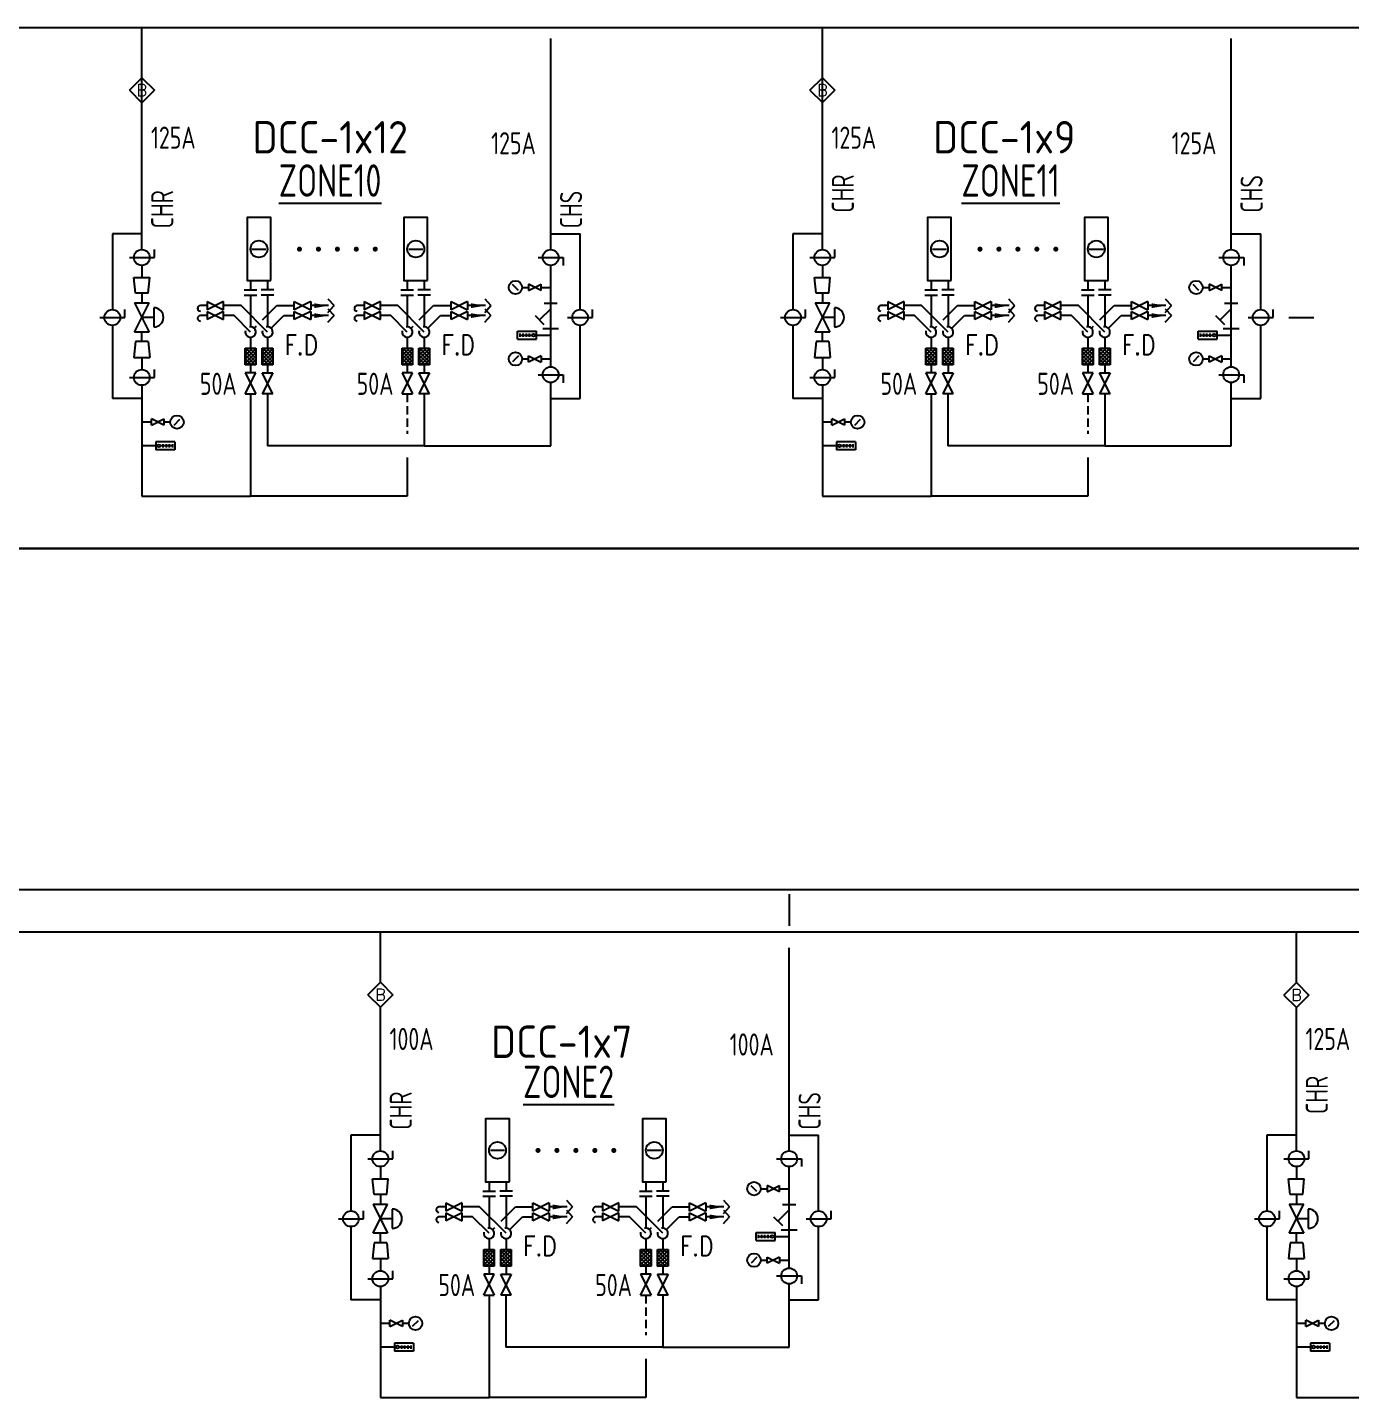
# Model space of a CAD drawing. Header units: millimetres. Extents: x 4929 to 7191, y -208 to 1486.
# Drawn here: x 5382.2 to 5586.5, y 269.4 to 481.1 of the extents above; entities that cross this region are included whole.
import ezdxf
from ezdxf.enums import TextEntityAlignment as Align

# ---------------------------------------------------------------- set-up
doc = ezdxf.new("R2010")
doc.units = ezdxf.units.MM
doc.linetypes.add('HIDDEN', pattern=[9.525, 6.35, -3.175])
doc.linetypes.add('HIDDEN2', pattern=[0.1875, 0.125, -0.0625])
for name, color, linetype in [('0-CHR-中溫', 30, 'Continuous'), ('0-CHS-中溫', 3, 'Continuous'), ('A-DETL-01', 1, 'Continuous'), ('M-CEQPM-TEXT', 3, 'Continuous'), ('M-CPIPE-TEXT', 3, 'Continuous'), ('M-CPIPE-VAVE', 2, 'Continuous'), ('M-CWTR-PIPE', 130, 'Continuous'), ('M-HVAC-CMAH', 3, 'Continuous'), ('M-PIPE-CHWR20', 110, 'Continuous'), ('U-PCW-VALVE', 2, 'Continuous')]:
    doc.layers.add(name, color=color, linetype=linetype)
doc.styles.add('AA-TXT', font='isocp.shx', dxfattribs={"bigfont": 'chineset.shx'})
doc.styles.add('STDTEXT', font='simplex.shx', dxfattribs={"bigfont": 'china.shx'})

# ---------------------------------------------------------------- blocks, each defined once
blk = doc.blocks.new('DIM3')
blk.add_solid([(40, -6.7), (40, 6.7), (0, 0)])
blk = doc.blocks.new('DCC PIPE')
at = {"layer": 'U-PCW-VALVE'}
h = blk.add_hatch(dxfattribs=at)
h.set_pattern_fill('ANSI37', color=256, scale=2.66144, angle=90, style=0)
h.set_pattern_definition([(135, (188.80367, -130.49455), (-0.2352403, -0.2352403), []), (225, (188.80367, -130.49455), (0.2352403, -0.2352403), [])])
h.paths.add_polyline_path([(-0.67, 3.67), (-0.67, 5.8), (0.67, 5.8), (0.67, 3.67)])
h = blk.add_hatch(dxfattribs=at)
h.set_pattern_fill('ANSI37', color=256, scale=2.66144, angle=90, style=0)
h.set_pattern_definition([(135, (190.9487, -130.49455), (-0.2352403, -0.2352403), []), (225, (190.9487, -130.49455), (0.2352403, -0.2352403), [])])
h.paths.add_polyline_path([(1.48, 3.67), (1.48, 5.8), (2.81, 5.8), (2.81, 3.67)])
h = blk.add_hatch(dxfattribs=at)
h.set_pattern_fill('ANSI37', color=256, scale=2.66144, angle=90, style=0)
h.set_pattern_definition([(135, (208.65864, -130.49455), (-0.2352403, -0.2352403), []), (225, (208.65864, -130.49455), (0.2352403, -0.2352403), [])])
h.paths.add_polyline_path([(19.19, 3.67), (19.19, 5.8), (20.52, 5.8), (20.52, 3.67)])
h = blk.add_hatch(dxfattribs=at)
h.set_pattern_fill('ANSI37', color=256, scale=2.66144, angle=90, style=0)
h.set_pattern_definition([(135, (210.80367, -130.49455), (-0.2352403, -0.2352403), []), (225, (210.80367, -130.49455), (0.2352403, -0.2352403), [])])
h.paths.add_polyline_path([(21.33, 3.67), (21.33, 5.8), (22.67, 5.8), (22.67, 3.67)])
at = {"layer": '0-CHR-中溫', "ltscale": 1000}
for p, q in [((0, 12.53), (0, 8.51)), ((19.85, 12.53), (19.85, 8.51)), ((0, 7.18), (0, 5.8)), ((19.85, 7.18), (19.85, 5.8)), ((0, 3.67), (0, 2.67)), ((19.85, 3.67), (19.85, 2.67))]:
    blk.add_line(p, q, dxfattribs=at)
for centre in [(0, 7.84), (19.85, 7.84)]:
    blk.add_arc(centre, 0.667, 167.3219, 102.6781, dxfattribs=at)
at = {"layer": '0-CHS-中溫', "ltscale": 1000}
for p, q in [((2.15, 12.53), (2.15, 8.51)), ((22, 12.53), (22, 8.51)), ((2.15, 7.18), (2.15, 5.8)), ((22, 7.18), (22, 5.8)), ((2.15, 3.67), (2.15, 2.67)), ((22, 3.67), (22, 2.67))]:
    blk.add_line(p, q, dxfattribs=at)
for centre in [(2.15, 7.84), (22, 7.84)]:
    blk.add_arc(centre, 0.667, 167.3219, 102.6781, dxfattribs=at)
at = {"layer": 'M-CPIPE-VAVE'}
for p, q in [((-5.47, 11.18), (-6.35, 11.18)), ((-3.4, 11.7), (-5.47, 10.66)), ((-5.47, 11.7), (-3.4, 10.66)), ((-5.47, 11.7), (-5.47, 10.66)), ((-3.4, 10.44), (-5.47, 9.41)), ((-5.47, 10.44), (-3.4, 9.41)), ((-5.47, 10.44), (-5.47, 9.41)), ((-3.4, 10.66), (-3.4, 11.7)), ((-1.19, 11.18), (-3.4, 11.18)), ((-3.4, 9.41), (-3.4, 10.44)), ((2.15, 7.84), (-1.19, 11.18)), ((1.53, 9.37), (3.34, 11.18)), ((3.34, 11.18), (5.55, 11.18)), ((5.55, 10.66), (5.55, 11.7)), ((7.62, 11.7), (5.55, 10.66)), ((5.55, 11.7), (7.62, 10.66)), ((5.55, 9.41), (5.55, 10.44)), ((7.62, 10.44), (5.55, 9.41)), ((5.55, 10.44), (7.62, 9.41)), ((7.62, 11.7), (7.62, 10.66)), ((9.89, 11.18), (7.62, 11.18)), ((7.62, 10.44), (7.62, 9.41)), ((9.81, 12.03), (10.58, 11.18)), ((9.81, 10.33), (10.58, 11.18)), ((9.81, 10.77), (10.58, 9.92)), ((14.38, 11.18), (13.5, 11.18)), ((16.45, 11.7), (14.38, 10.66)), ((14.38, 11.7), (16.45, 10.66)), ((14.38, 11.7), (14.38, 10.66)), ((16.45, 10.44), (14.38, 9.41)), ((14.38, 10.44), (16.45, 9.41)), ((14.38, 10.44), (14.38, 9.41)), ((16.45, 10.66), (16.45, 11.7)), ((18.66, 11.18), (16.45, 11.18)), ((16.45, 9.41), (16.45, 10.44)), ((22, 7.84), (18.66, 11.18)), ((21.38, 9.37), (23.19, 11.18)), ((23.19, 11.18), (25.4, 11.18)), ((25.4, 10.66), (25.4, 11.7)), ((27.47, 11.7), (25.4, 10.66)), ((25.4, 11.7), (27.47, 10.66)), ((25.4, 9.41), (25.4, 10.44)), ((27.47, 10.44), (25.4, 9.41)), ((25.4, 10.44), (27.47, 9.41)), ((27.47, 11.7), (27.47, 10.66)), ((29.74, 11.18), (27.47, 11.18)), ((27.47, 10.44), (27.47, 9.41)), ((29.67, 12.03), (30.44, 11.18)), ((29.67, 10.33), (30.44, 11.18)), ((29.67, 10.77), (30.44, 9.92)), ((-5.47, 9.92), (-6.35, 9.92)), ((-2.08, 9.92), (-3.4, 9.92)), ((0, 7.84), (-2.08, 9.92)), ((2.62, 8.31), (4.23, 9.92)), ((4.23, 9.92), (5.55, 9.92)), ((9.89, 9.92), (7.62, 9.92)), ((9.81, 9.07), (10.58, 9.92)), ((14.38, 9.92), (13.5, 9.92)), ((17.77, 9.92), (16.45, 9.92)), ((19.85, 7.84), (17.77, 9.92)), ((22.47, 8.31), (24.08, 9.92)), ((24.08, 9.92), (25.4, 9.92)), ((29.74, 9.92), (27.47, 9.92)), ((29.67, 9.07), (30.44, 9.92)), ((0.47, 8.31), (0.74, 8.58)), ((20.33, 8.31), (20.59, 8.58))]:
    blk.add_line(p, q, dxfattribs=at)
for centre in [(-6.35, 10.83), (13.5, 10.83), (-6.35, 9.57), (13.5, 9.57)]:
    blk.add_arc(centre, 0.35, 90, 270, dxfattribs=at)
at = {"layer": 'M-CWTR-PIPE'}
for p, q in [((0.18, 18.35), (1.96, 18.35)), ((20.04, 18.35), (21.82, 18.35)), ((0, 14.35), (0, 13.17)), ((2.15, 14.35), (2.15, 13.17)), ((19.85, 14.35), (19.85, 13.17)), ((22, 14.35), (22, 13.17)), ((-0.8, 13.17), (0.8, 13.17)), ((2.95, 13.17), (1.35, 13.17)), ((19.05, 13.17), (20.65, 13.17)), ((22.8, 13.17), (21.2, 13.17))]:
    blk.add_line(p, q, dxfattribs=at)
for points in [[(2.57, 14.35), (2.57, 22.35), (-0.43, 22.35), (-0.43, 14.35)], [(22.43, 14.35), (22.43, 22.35), (19.43, 22.35), (19.43, 14.35)]]:
    blk.add_lwpolyline(points, close=True, dxfattribs=at)
for centre in [(1.07, 18.35), (20.93, 18.35)]:
    blk.add_circle(centre, 1.07, dxfattribs=at)
at = {"layer": 'M-HVAC-CMAH', "const_width": 0.32}
for points in [[(6.36, 18.34, 1), (6.04, 18.34, 1)], [(8.76, 18.34, 1), (8.44, 18.34, 1)], [(11.16, 18.34, 1), (10.84, 18.34, 1)], [(13.56, 18.34, 1), (13.24, 18.34, 1)], [(15.96, 18.34, 1), (15.64, 18.34, 1)]]:
    blk.add_lwpolyline(points, format="xyb", close=True, dxfattribs=at)
at = {"layer": 'U-PCW-VALVE'}
for p, q in [((-0.8, 12.53), (0.8, 12.53)), ((2.95, 12.53), (1.35, 12.53)), ((19.05, 12.53), (20.65, 12.53)), ((22.8, 12.53), (21.2, 12.53)), ((-0.67, 5.8), (0.67, 5.8)), ((-0.67, 3.67), (-0.67, 5.8)), ((0.67, 5.8), (0.67, 3.67)), ((1.48, 5.8), (2.81, 5.8)), ((1.48, 3.67), (1.48, 5.8)), ((2.81, 5.8), (2.81, 3.67)), ((19.19, 5.8), (20.52, 5.8)), ((19.19, 3.67), (19.19, 5.8)), ((20.52, 5.8), (20.52, 3.67)), ((21.33, 5.8), (22.67, 5.8)), ((21.33, 3.67), (21.33, 5.8)), ((22.67, 5.8), (22.67, 3.67)), ((0.67, 3.67), (-0.67, 3.67)), ((2.81, 3.67), (1.48, 3.67)), ((20.52, 3.67), (19.19, 3.67)), ((22.67, 3.67), (21.33, 3.67)), ((0.67, 2.67), (-0.67, 2.67)), ((-0.67, 0), (0.67, 2.67)), ((-0.67, 2.67), (0.67, 0)), ((1.48, 2.67), (2.81, 2.67)), ((2.81, 2.67), (1.48, 0)), ((2.81, 0), (1.48, 2.67)), ((20.52, 2.67), (19.19, 2.67)), ((19.19, 2.67), (20.52, 0)), ((19.19, 0), (20.52, 2.67)), ((21.33, 2.67), (22.67, 2.67)), ((22.67, 0), (21.33, 2.67)), ((22.67, 2.67), (21.33, 0)), ((-0.67, 0), (0.67, 0)), ((2.81, 0), (1.48, 0)), ((19.19, 0), (20.52, 0)), ((22.67, 0), (21.33, 0))]:
    blk.add_line(p, q, dxfattribs=at)
at = {"layer": 'M-CPIPE-VAVE', "linetype": 'HIDDEN2', "xscale": -0.04545454545450411, "yscale": 0.04545454545450411, "zscale": 0.045454545454545}
for p in [(9.89, 11.18), (29.74, 11.18), (9.89, 9.92), (29.74, 9.92)]:
    blk.add_blockref('DIM3', p, dxfattribs=at)

msp = doc.modelspace()

# ---------------------------------------------------------------- linework, layer by layer
at = {"layer": '0-CHR-中溫', "ltscale": 1000}
for p, q in [((5086.07, 481.06), (6071.34, 481.05)), ((5399.83, 446.71), (5399.83, 481.05)), ((5504.93, 446.71), (5504.93, 481.06)), ((5395.28, 449.18), (5395.28, 437.47)), ((5399.83, 449.18), (5395.28, 449.18)), ((5500.39, 449.18), (5500.39, 437.47)), ((5504.93, 449.18), (5500.39, 449.18)), ((5399.83, 444.3), (5399.83, 442.42)), ((5504.93, 444.3), (5504.93, 442.42)), ((5399.83, 439.98), (5399.83, 438.51)), ((5504.93, 439.98), (5504.93, 438.51)), ((5395.28, 435.04), (5395.28, 423.75)), ((5399.83, 432.53), (5399.83, 434)), ((5500.39, 435.04), (5500.39, 423.75)), ((5504.93, 432.53), (5504.93, 434)), ((5399.83, 430.09), (5399.83, 428.21)), ((5504.93, 430.09), (5504.93, 428.21)), ((5399.83, 425.77), (5399.83, 408.63)), ((5504.93, 425.77), (5504.93, 408.63)), ((5399.83, 423.75), (5395.28, 423.75)), ((5416.61, 424.44), (5416.61, 408.63)), ((5504.93, 423.75), (5500.39, 423.75)), ((5521.71, 424.44), (5521.71, 408.63)), ((5440.83, 414.6), (5440.83, 408.63)), ((5545.93, 414.6), (5545.93, 408.63)), ((5399.83, 408.63), (5416.61, 408.63)), ((5440.83, 408.63), (5416.61, 408.63)), ((5504.93, 408.63), (5521.71, 408.63)), ((5545.93, 408.63), (5521.71, 408.63)), ((5182.41, 341.34), (6394.16, 341.35)), ((5252.72, 341.34), (6146.43, 341.34)), ((5436.67, 333.57), (5436.67, 341.35)), ((5578.14, 333.52), (5578.14, 341.29)), ((5436.67, 307.49), (5436.67, 329.72)), ((5578.14, 307.49), (5578.14, 329.67)), ((5432.12, 309.96), (5432.12, 298.25)), ((5436.67, 309.96), (5432.12, 309.96)), ((5573.59, 309.96), (5573.59, 298.25)), ((5578.14, 309.96), (5573.59, 309.96)), ((5436.67, 305.08), (5436.67, 303.2)), ((5578.14, 305.08), (5578.14, 303.2)), ((5436.67, 300.76), (5436.67, 299.29)), ((5578.14, 300.76), (5578.14, 299.29)), ((5432.12, 295.81), (5432.12, 284.53)), ((5436.67, 293.31), (5436.67, 294.78)), ((5573.59, 295.81), (5573.59, 284.53)), ((5578.14, 293.31), (5578.14, 294.78)), ((5436.67, 290.87), (5436.67, 288.99)), ((5578.14, 290.87), (5578.14, 288.99)), ((5436.67, 286.55), (5436.67, 269.4)), ((5578.14, 286.55), (5578.14, 269.4)), ((5436.67, 284.53), (5432.12, 284.53)), ((5453.45, 285.22), (5453.45, 269.4)), ((5578.14, 284.53), (5573.59, 284.53)), ((5477.66, 275.38), (5477.66, 269.4)), ((5436.67, 269.4), (5453.45, 269.4)), ((5477.66, 269.4), (5453.45, 269.4)), ((5578.14, 269.4), (5594.92, 269.4))]:
    msp.add_line(p, q, dxfattribs=at)
at = {"layer": '0-CHR-中溫'}
for p, q in [((5397.91, 471.36), (5399.83, 473.28)), ((5399.83, 473.28), (5401.76, 471.36)), ((5503.01, 471.36), (5504.93, 473.29)), ((5504.93, 473.29), (5506.86, 471.36)), ((5397.91, 471.36), (5399.83, 469.43)), ((5401.76, 471.36), (5399.83, 469.43)), ((5503.01, 471.36), (5504.93, 469.44)), ((5506.86, 471.36), (5504.93, 469.44)), ((5434.74, 331.64), (5436.67, 333.57)), ((5436.67, 333.57), (5438.59, 331.64)), ((5576.21, 331.59), (5578.14, 333.52)), ((5578.14, 333.52), (5580.06, 331.59)), ((5434.74, 331.64), (5436.67, 329.72)), ((5438.59, 331.64), (5436.67, 329.72)), ((5576.21, 331.59), (5578.14, 329.67)), ((5580.06, 331.59), (5578.14, 329.67))]:
    msp.add_line(p, q, dxfattribs=at)
at = {"layer": '0-CHS-中溫', "ltscale": 1000}
for p, q in [((5462.97, 446.74), (5462.97, 479.32)), ((5568.07, 446.74), (5568.07, 479.32)), ((5462.97, 449.18), (5467.51, 449.18)), ((5467.51, 437.47), (5467.51, 449.18)), ((5568.07, 449.18), (5572.62, 449.18)), ((5572.62, 437.47), (5572.62, 449.18)), ((5462.97, 428.63), (5462.97, 444.3)), ((5568.07, 428.63), (5568.07, 444.3)), ((5467.51, 423.75), (5467.51, 435.04)), ((5572.62, 423.75), (5572.62, 435.04)), ((5462.97, 416.43), (5462.97, 426.19)), ((5568.07, 416.43), (5568.07, 426.19)), ((5419.23, 424.44), (5419.23, 416.43)), ((5443.44, 424.44), (5443.44, 416.43)), ((5462.97, 423.75), (5467.51, 423.75)), ((5524.33, 424.44), (5524.33, 416.43)), ((5548.55, 424.44), (5548.55, 416.43)), ((5568.07, 423.75), (5572.62, 423.75)), ((5443.44, 416.43), (5419.23, 416.43)), ((5443.44, 416.43), (5462.97, 416.43)), ((5548.55, 416.43), (5524.33, 416.43)), ((5548.55, 416.43), (5568.07, 416.43)), ((5172.81, 347.88), (6457.3, 347.88)), ((5252.72, 347.88), (6209.55, 347.88)), ((5499.8, 347.16), (5499.8, 342.28)), ((5499.8, 307.52), (5499.8, 338.89)), ((5499.8, 309.96), (5504.35, 309.96)), ((5504.35, 298.25), (5504.35, 309.96)), ((5499.8, 289.41), (5499.8, 305.08)), ((5504.35, 284.53), (5504.35, 295.81)), ((5499.8, 277.21), (5499.8, 286.97)), ((5456.06, 285.22), (5456.06, 277.21)), ((5480.28, 285.22), (5480.28, 277.21)), ((5499.8, 284.53), (5504.35, 284.53)), ((5480.28, 277.21), (5456.06, 277.21)), ((5480.28, 277.21), (5499.8, 277.21))]:
    msp.add_line(p, q, dxfattribs=at)
at = {"layer": 'A-DETL-01', "linetype": 'Continuous'}
for p, q in [((5154.81, 400.55), (6519.7, 400.55)), ((6519.7, 400.55), (5253.33, 400.55))]:
    msp.add_line(p, q, dxfattribs=at)
at = {"layer": 'M-PIPE-CHWR20', "ltscale": 0.1}
for p, q in [((5398.85, 439.98), (5398.61, 442.42)), ((5398.61, 442.42), (5401.05, 442.42)), ((5400.81, 439.98), (5401.05, 442.42)), ((5503.96, 439.98), (5503.71, 442.42)), ((5503.71, 442.42), (5506.15, 442.42)), ((5505.91, 439.98), (5506.15, 442.42)), ((5400.81, 439.98), (5398.85, 439.98)), ((5505.91, 439.98), (5503.96, 439.98)), ((5398.85, 432.53), (5398.61, 430.09)), ((5400.81, 432.53), (5398.85, 432.53)), ((5400.81, 432.53), (5401.05, 430.09)), ((5503.96, 432.53), (5503.71, 430.09)), ((5505.91, 432.53), (5503.96, 432.53)), ((5505.91, 432.53), (5506.15, 430.09)), ((5398.61, 430.09), (5401.05, 430.09)), ((5503.71, 430.09), (5506.15, 430.09)), ((5435.69, 300.76), (5435.44, 303.2)), ((5435.44, 303.2), (5437.89, 303.2)), ((5437.64, 300.76), (5437.89, 303.2)), ((5577.16, 300.76), (5576.91, 303.2)), ((5576.91, 303.2), (5579.36, 303.2)), ((5579.11, 300.76), (5579.36, 303.2)), ((5437.64, 300.76), (5435.69, 300.76)), ((5579.11, 300.76), (5577.16, 300.76)), ((5435.69, 293.31), (5435.44, 290.87)), ((5437.64, 293.31), (5435.69, 293.31)), ((5437.64, 293.31), (5437.89, 290.87)), ((5577.16, 293.31), (5576.91, 290.87)), ((5579.11, 293.31), (5577.16, 293.31)), ((5579.11, 293.31), (5579.36, 290.87)), ((5435.44, 290.87), (5437.89, 290.87)), ((5576.91, 290.87), (5579.36, 290.87))]:
    msp.add_line(p, q, dxfattribs=at)
at = {"layer": 'M-PIPE-CHWR20', "linetype": 'HIDDEN', "ltscale": 0.2}
for p, q in [((5440.83, 424.44), (5440.83, 418.26)), ((5545.93, 424.44), (5545.93, 418.26)), ((5477.66, 285.22), (5477.66, 279.04))]:
    msp.add_line(p, q, dxfattribs=at)
at = {"layer": 'U-PCW-VALVE'}
for p, q in [((5401.76, 445.52), (5401.76, 446.75)), ((5506.86, 445.52), (5506.86, 446.75)), ((5397.9, 445.52), (5401.76, 445.52)), ((5461.04, 445.52), (5464.89, 445.52)), ((5464.89, 445.52), (5464.89, 444.3)), ((5503.01, 445.52), (5506.86, 445.52)), ((5566.14, 445.52), (5570, 445.52)), ((5570, 445.52), (5570, 444.3)), ((5457.98, 440.44), (5457.08, 441.34)), ((5458.57, 440.89), (5459.55, 440.89)), ((5459.55, 441.38), (5459.55, 440.4)), ((5461.5, 440.4), (5459.55, 441.38)), ((5459.55, 440.4), (5461.5, 441.38)), ((5461.5, 440.4), (5461.5, 441.38)), ((5461.5, 440.89), (5462.97, 440.89)), ((5563.08, 440.44), (5562.19, 441.34)), ((5563.67, 440.89), (5564.65, 440.89)), ((5564.65, 441.38), (5564.65, 440.4)), ((5566.6, 440.4), (5564.65, 441.38)), ((5564.65, 440.4), (5566.6, 441.38)), ((5566.6, 440.4), (5566.6, 441.38)), ((5566.6, 440.89), (5568.07, 440.89)), ((5398.7, 438.51), (5400.96, 438.51)), ((5398.7, 434), (5400.96, 438.51)), ((5398.7, 438.51), (5400.96, 434)), ((5461.95, 438.45), (5463.99, 438.45)), ((5503.8, 438.51), (5506.06, 438.51)), ((5503.8, 434), (5506.06, 438.51)), ((5503.8, 438.51), (5506.06, 434)), ((5567.05, 438.45), (5569.09, 438.45)), ((5393.36, 436.25), (5397.21, 436.25)), ((5397.21, 436.25), (5397.21, 437.48)), ((5401.68, 436.25), (5399.83, 436.25)), ((5401.68, 437.75), (5401.68, 434.8)), ((5460.55, 436.57), (5461.93, 435.19)), ((5460.55, 436.57), (5461.93, 435.19)), ((5462.97, 437.61), (5461.24, 435.88)), ((5465.59, 436.25), (5469.44, 436.25)), ((5469.44, 436.25), (5469.44, 437.48)), ((5498.46, 436.25), (5502.31, 436.25)), ((5502.31, 436.25), (5502.31, 437.48)), ((5506.78, 436.25), (5504.93, 436.25)), ((5506.78, 437.75), (5506.78, 434.8)), ((5565.65, 436.57), (5567.03, 435.19)), ((5565.65, 436.57), (5567.03, 435.19)), ((5568.07, 437.61), (5566.34, 435.88)), ((5570.69, 436.25), (5574.54, 436.25)), ((5574.54, 436.25), (5574.54, 437.48)), ((5576.96, 436.25), (5580.82, 436.25)), ((5400.96, 434), (5398.7, 434)), ((5457.85, 432.9), (5457.85, 434.13)), ((5457.85, 432.9), (5457.85, 434.13)), ((5457.85, 434.13), (5460.79, 434.13)), ((5457.85, 434.13), (5460.79, 434.13)), ((5460.79, 432.9), (5460.79, 434.13)), ((5460.79, 432.9), (5460.79, 434.13)), ((5461.75, 434.55), (5464.19, 434.55)), ((5461.95, 434.55), (5463.99, 434.55)), ((5506.06, 434), (5503.8, 434)), ((5562.95, 432.9), (5562.95, 434.13)), ((5562.95, 432.9), (5562.95, 434.13)), ((5562.95, 434.13), (5565.89, 434.13)), ((5562.95, 434.13), (5565.89, 434.13)), ((5565.89, 432.9), (5565.89, 434.13)), ((5565.89, 432.9), (5565.89, 434.13)), ((5566.85, 434.55), (5569.29, 434.55)), ((5567.05, 434.55), (5569.09, 434.55)), ((5457.85, 432.9), (5460.79, 432.9)), ((5457.85, 432.9), (5460.79, 432.9)), ((5458.11, 433.51), (5460.13, 433.51)), ((5458.11, 433.51), (5460.13, 433.51)), ((5458.25, 433.27), (5458.25, 433.76)), ((5458.25, 433.27), (5458.25, 433.76)), ((5458.74, 433.27), (5458.74, 433.76)), ((5458.74, 433.27), (5458.74, 433.76)), ((5459.23, 433.27), (5459.23, 433.76)), ((5459.23, 433.27), (5459.23, 433.76)), ((5459.72, 433.27), (5459.72, 433.76)), ((5459.72, 433.27), (5459.72, 433.76)), ((5460.79, 433.51), (5462.97, 433.51)), ((5460.79, 433.51), (5462.97, 433.51)), ((5562.95, 432.9), (5565.89, 432.9)), ((5562.95, 432.9), (5565.89, 432.9)), ((5563.21, 433.51), (5565.23, 433.51)), ((5563.21, 433.51), (5565.23, 433.51)), ((5563.35, 433.27), (5563.35, 433.76)), ((5563.35, 433.27), (5563.35, 433.76)), ((5563.84, 433.27), (5563.84, 433.76)), ((5563.84, 433.27), (5563.84, 433.76)), ((5564.33, 433.27), (5564.33, 433.76)), ((5564.33, 433.27), (5564.33, 433.76)), ((5564.82, 433.27), (5564.82, 433.76)), ((5564.82, 433.27), (5564.82, 433.76)), ((5565.89, 433.51), (5568.07, 433.51)), ((5565.89, 433.51), (5568.07, 433.51)), ((5457.98, 430.3), (5457.08, 429.4)), ((5458.57, 429.85), (5459.55, 429.85)), ((5459.55, 429.37), (5459.55, 430.34)), ((5461.5, 430.34), (5459.55, 429.37)), ((5459.55, 430.34), (5461.5, 429.37)), ((5461.5, 430.34), (5461.5, 429.37)), ((5461.5, 429.85), (5462.97, 429.85)), ((5563.08, 430.3), (5562.19, 429.4)), ((5563.67, 429.85), (5564.65, 429.85)), ((5564.65, 429.37), (5564.65, 430.34)), ((5566.6, 430.34), (5564.65, 429.37)), ((5564.65, 430.34), (5566.6, 429.37)), ((5566.6, 430.34), (5566.6, 429.37)), ((5566.6, 429.85), (5568.07, 429.85)), ((5401.76, 426.99), (5401.76, 428.21)), ((5506.86, 426.99), (5506.86, 428.21)), ((5397.9, 426.99), (5401.76, 426.99)), ((5461.04, 427.41), (5464.89, 427.41)), ((5464.89, 427.41), (5464.89, 426.18)), ((5503.01, 426.99), (5506.86, 426.99)), ((5566.14, 427.41), (5570, 427.41)), ((5570, 427.41), (5570, 426.18)), ((5401.3, 420.09), (5399.83, 420.09)), ((5401.3, 419.6), (5401.3, 420.58)), ((5401.3, 419.6), (5403.25, 420.58)), ((5403.25, 419.6), (5401.3, 420.58)), ((5403.25, 420.58), (5403.25, 419.6)), ((5404.23, 420.09), (5403.25, 420.09)), ((5404.82, 419.64), (5405.71, 420.54)), ((5506.4, 420.09), (5504.93, 420.09)), ((5506.4, 419.6), (5506.4, 420.58)), ((5506.4, 419.6), (5508.35, 420.58)), ((5508.35, 419.6), (5506.4, 420.58)), ((5508.35, 420.58), (5508.35, 419.6)), ((5509.33, 420.09), (5508.35, 420.09)), ((5509.92, 419.64), (5510.82, 420.54)), ((5402.01, 417.04), (5402.01, 415.82)), ((5402.01, 417.04), (5402.01, 415.82)), ((5404.95, 417.04), (5402.01, 417.04)), ((5404.95, 417.04), (5402.01, 417.04)), ((5404.95, 417.04), (5404.95, 415.82)), ((5404.95, 417.04), (5404.95, 415.82)), ((5507.11, 417.04), (5507.11, 415.82)), ((5507.11, 417.04), (5507.11, 415.82)), ((5510.05, 417.04), (5507.11, 417.04)), ((5510.05, 417.04), (5507.11, 417.04)), ((5510.05, 417.04), (5510.05, 415.82)), ((5510.05, 417.04), (5510.05, 415.82)), ((5402.01, 416.43), (5399.83, 416.43)), ((5402.01, 416.43), (5399.83, 416.43)), ((5404.95, 415.82), (5402.01, 415.82)), ((5404.95, 415.82), (5402.01, 415.82)), ((5404.69, 416.43), (5402.67, 416.43)), ((5404.69, 416.43), (5402.67, 416.43)), ((5403.08, 416.68), (5403.08, 416.19)), ((5403.08, 416.68), (5403.08, 416.19)), ((5403.57, 416.68), (5403.57, 416.19)), ((5403.57, 416.68), (5403.57, 416.19)), ((5404.06, 416.68), (5404.06, 416.19)), ((5404.06, 416.68), (5404.06, 416.19)), ((5404.55, 416.68), (5404.55, 416.19)), ((5404.55, 416.68), (5404.55, 416.19)), ((5507.11, 416.43), (5504.93, 416.43)), ((5507.11, 416.43), (5504.93, 416.43)), ((5510.05, 415.82), (5507.11, 415.82)), ((5510.05, 415.82), (5507.11, 415.82)), ((5509.8, 416.43), (5507.77, 416.43)), ((5509.8, 416.43), (5507.77, 416.43)), ((5508.18, 416.68), (5508.18, 416.19)), ((5508.18, 416.68), (5508.18, 416.19)), ((5508.67, 416.68), (5508.67, 416.19)), ((5508.67, 416.68), (5508.67, 416.19)), ((5509.16, 416.68), (5509.16, 416.19)), ((5509.16, 416.68), (5509.16, 416.19)), ((5509.65, 416.68), (5509.65, 416.19)), ((5509.65, 416.68), (5509.65, 416.19)), ((5438.59, 306.3), (5438.59, 307.53)), ((5580.06, 306.3), (5580.06, 307.53)), ((5434.74, 306.3), (5438.59, 306.3)), ((5497.87, 306.3), (5501.73, 306.3)), ((5501.73, 306.3), (5501.73, 305.08)), ((5576.21, 306.3), (5580.06, 306.3)), ((5494.82, 301.22), (5493.92, 302.12)), ((5495.41, 301.67), (5496.38, 301.67)), ((5496.38, 302.16), (5496.38, 301.18)), ((5498.33, 301.18), (5496.38, 302.16)), ((5496.38, 301.18), (5498.33, 302.16)), ((5498.33, 301.18), (5498.33, 302.16)), ((5498.33, 301.67), (5499.8, 301.67)), ((5435.54, 299.29), (5437.79, 299.29)), ((5435.54, 294.78), (5437.79, 299.29)), ((5435.54, 299.29), (5437.79, 294.78)), ((5438.51, 298.53), (5438.51, 295.58)), ((5498.78, 299.23), (5500.82, 299.23)), ((5577.01, 299.29), (5579.26, 299.29)), ((5577.01, 294.78), (5579.26, 299.29)), ((5577.01, 299.29), (5579.26, 294.78)), ((5579.98, 298.53), (5579.98, 295.58)), ((5430.19, 297.03), (5434.05, 297.03)), ((5434.05, 297.03), (5434.05, 298.26)), ((5438.51, 297.03), (5436.67, 297.03)), ((5497.38, 297.35), (5498.76, 295.97)), ((5497.38, 297.35), (5498.76, 295.97)), ((5499.8, 298.39), (5498.07, 296.66)), ((5502.42, 297.03), (5506.28, 297.03)), ((5506.28, 297.03), (5506.28, 298.26)), ((5571.66, 297.03), (5575.52, 297.03)), ((5575.52, 297.03), (5575.52, 298.26)), ((5579.98, 297.03), (5578.14, 297.03)), ((5437.79, 294.78), (5435.54, 294.78)), ((5494.69, 293.68), (5494.69, 294.91)), ((5494.69, 293.68), (5494.69, 294.91)), ((5494.69, 294.91), (5497.63, 294.91)), ((5494.69, 294.91), (5497.63, 294.91)), ((5494.94, 294.29), (5496.96, 294.29)), ((5494.94, 294.29), (5496.96, 294.29)), ((5495.08, 294.05), (5495.08, 294.54)), ((5495.08, 294.05), (5495.08, 294.54)), ((5495.57, 294.05), (5495.57, 294.54)), ((5495.57, 294.05), (5495.57, 294.54)), ((5496.06, 294.05), (5496.06, 294.54)), ((5496.06, 294.05), (5496.06, 294.54)), ((5496.55, 294.05), (5496.55, 294.54)), ((5496.55, 294.05), (5496.55, 294.54)), ((5497.63, 293.68), (5497.63, 294.91)), ((5497.63, 293.68), (5497.63, 294.91)), ((5497.63, 294.29), (5499.8, 294.29)), ((5497.63, 294.29), (5499.8, 294.29)), ((5498.58, 295.33), (5501.02, 295.33)), ((5498.78, 295.33), (5500.82, 295.33)), ((5579.26, 294.78), (5577.01, 294.78)), ((5494.69, 293.68), (5497.63, 293.68)), ((5494.69, 293.68), (5497.63, 293.68)), ((5494.82, 291.08), (5493.92, 290.18)), ((5495.41, 290.63), (5496.38, 290.63)), ((5496.38, 290.15), (5496.38, 291.12)), ((5498.33, 291.12), (5496.38, 290.15)), ((5496.38, 291.12), (5498.33, 290.15)), ((5498.33, 291.12), (5498.33, 290.15)), ((5498.33, 290.63), (5499.8, 290.63)), ((5438.59, 287.77), (5438.59, 288.99)), ((5497.87, 288.19), (5501.73, 288.19)), ((5501.73, 288.19), (5501.73, 286.96)), ((5580.06, 287.77), (5580.06, 288.99)), ((5434.74, 287.77), (5438.59, 287.77)), ((5576.21, 287.77), (5580.06, 287.77)), ((5438.13, 280.87), (5436.67, 280.87)), ((5438.13, 280.38), (5438.13, 281.36)), ((5438.13, 280.38), (5440.08, 281.36)), ((5440.08, 280.38), (5438.13, 281.36)), ((5440.08, 281.36), (5440.08, 280.38)), ((5441.06, 280.87), (5440.08, 280.87)), ((5441.65, 280.42), (5442.55, 281.32)), ((5579.6, 280.87), (5578.14, 280.87)), ((5579.6, 280.38), (5579.6, 281.36)), ((5579.6, 280.38), (5581.55, 281.36)), ((5581.55, 280.38), (5579.6, 281.36)), ((5581.55, 281.36), (5581.55, 280.38)), ((5582.53, 280.87), (5581.55, 280.87)), ((5583.12, 280.42), (5584.02, 281.32)), ((5438.84, 277.82), (5438.84, 276.6)), ((5438.84, 277.82), (5438.84, 276.6)), ((5441.78, 277.82), (5438.84, 277.82)), ((5441.78, 277.82), (5438.84, 277.82)), ((5439.92, 277.45), (5439.92, 276.96)), ((5439.92, 277.45), (5439.92, 276.96)), ((5440.41, 277.45), (5440.41, 276.96)), ((5440.41, 277.45), (5440.41, 276.96)), ((5440.9, 277.45), (5440.9, 276.96)), ((5440.9, 277.45), (5440.9, 276.96)), ((5441.39, 277.45), (5441.39, 276.96)), ((5441.39, 277.45), (5441.39, 276.96)), ((5441.78, 277.82), (5441.78, 276.6)), ((5441.78, 277.82), (5441.78, 276.6)), ((5580.31, 277.82), (5580.31, 276.6)), ((5580.31, 277.82), (5580.31, 276.6)), ((5583.25, 277.82), (5580.31, 277.82)), ((5583.25, 277.82), (5580.31, 277.82)), ((5581.39, 277.45), (5581.39, 276.96)), ((5581.39, 277.45), (5581.39, 276.96)), ((5581.88, 277.45), (5581.88, 276.96)), ((5581.88, 277.45), (5581.88, 276.96)), ((5582.37, 277.45), (5582.37, 276.96)), ((5582.37, 277.45), (5582.37, 276.96)), ((5582.86, 277.45), (5582.86, 276.96)), ((5582.86, 277.45), (5582.86, 276.96)), ((5583.25, 277.82), (5583.25, 276.6)), ((5583.25, 277.82), (5583.25, 276.6)), ((5438.84, 277.21), (5436.67, 277.21)), ((5438.84, 277.21), (5436.67, 277.21)), ((5441.78, 276.6), (5438.84, 276.6)), ((5441.78, 276.6), (5438.84, 276.6)), ((5441.53, 277.21), (5439.51, 277.21)), ((5441.53, 277.21), (5439.51, 277.21)), ((5580.31, 277.21), (5578.14, 277.21)), ((5580.31, 277.21), (5578.14, 277.21)), ((5583.25, 276.6), (5580.31, 276.6)), ((5583.25, 276.6), (5580.31, 276.6)), ((5583, 277.21), (5580.98, 277.21)), ((5583, 277.21), (5580.98, 277.21))]:
    msp.add_line(p, q, dxfattribs=at)
for centre, radius in [((5399.83, 445.52), 1.22), ((5462.97, 445.52), 1.22), ((5504.93, 445.52), 1.22), ((5568.07, 445.52), 1.22), ((5457.53, 440.89), 1.04), ((5562.64, 440.89), 1.04), ((5395.28, 436.25), 1.22), ((5467.51, 436.25), 1.22), ((5500.39, 436.25), 1.22), ((5572.62, 436.25), 1.22), ((5460.34, 433.51), 0.218), ((5460.34, 433.51), 0.218), ((5565.45, 433.51), 0.218), ((5565.45, 433.51), 0.218), ((5457.53, 429.85), 1.04), ((5562.64, 429.85), 1.04), ((5399.83, 426.99), 1.22), ((5462.97, 427.41), 1.22), ((5504.93, 426.99), 1.22), ((5568.07, 427.41), 1.22), ((5405.26, 420.09), 1.04), ((5510.37, 420.09), 1.04), ((5402.45, 416.43), 0.218), ((5402.45, 416.43), 0.218), ((5507.56, 416.43), 0.218), ((5507.56, 416.43), 0.218), ((5436.67, 306.3), 1.22), ((5499.8, 306.3), 1.22), ((5578.14, 306.3), 1.22), ((5494.37, 301.67), 1.04), ((5432.12, 297.03), 1.22), ((5504.35, 297.03), 1.22), ((5573.59, 297.03), 1.22), ((5497.18, 294.29), 0.218), ((5497.18, 294.29), 0.218), ((5494.37, 290.63), 1.04), ((5436.67, 287.77), 1.22), ((5499.8, 288.19), 1.22), ((5578.14, 287.77), 1.22), ((5442.1, 280.87), 1.04), ((5583.57, 280.87), 1.04), ((5439.29, 277.21), 0.218), ((5439.29, 277.21), 0.218), ((5580.76, 277.21), 0.218), ((5580.76, 277.21), 0.218)]:
    msp.add_circle(centre, radius, dxfattribs=at)
for centre in [(5401.68, 436.26), (5506.78, 436.26), (5438.51, 297.04), (5579.98, 297.04)]:
    msp.add_arc(centre, 1.49, 270, 90, dxfattribs=at)

# ---------------------------------------------------------------- block references
at = {"layer": '0-CHS-中溫', "ltscale": 1000, "xscale": 1.21957353685237, "yscale": 1.21957353685237, "zscale": 1.21957353685237}
for p in [(5416.61, 424.44), (5521.71, 424.44), (5453.45, 285.22)]:
    msp.add_blockref('DCC PIPE', p, dxfattribs=at)

# ---------------------------------------------------------------- texts
at = {"layer": '0-CHR-中溫', "style": 'STDTEXT'}
for p in [(5399.83, 471.36), (5504.93, 471.36), (5436.67, 331.64), (5578.14, 331.59)]:
    msp.add_text('B', height=1.83, dxfattribs=at).set_placement(p, align=Align.MIDDLE)
at = {"layer": '0-CHR-中溫', "style": 'AA-TXT', "width": 0.8}
for s, p in [('125A', (5401.24, 462.32)), ('125A', (5506.34, 462.32)), ('100A', (5438.08, 323.1)), ('125A', (5579.55, 323.1))]:
    msp.add_text(s, height=3.415, dxfattribs=at).set_placement(p)
at = {"layer": '0-CHR-中溫', "ltscale": 1000, "style": 'AA-TXT', "width": 0.8}
for p in [(5508.09, 452.43), (5402.98, 450), (5581.29, 313.21), (5439.82, 310.77)]:
    msp.add_text('CHR', height=3.415, rotation=90, dxfattribs=at).set_placement(p, align=Align.MIDDLE_LEFT)
at = {"layer": 'M-CEQPM-TEXT', "style": 'AA-TXT', "width": 0.8}
for s, p in [('%%UZONE10', (5428.9, 457.41)), ('%%UZONE11', (5534, 457.41)), ('%%UZONE2', (5465.73, 318.19))]:
    msp.add_text(s, height=5, dxfattribs=at).set_placement(p, align=Align.MIDDLE)
at = {"layer": 'M-CEQPM-TEXT', "char_height": 5, "attachment_point": 1, "style": 'AA-TXT'}
for s, insert in [('DCC-1x12', (5416.93, 466.59)), ('DCC-1x9', (5522.03, 466.6)), ('DCC-1x7', (5453.76, 326.88))]:
    msp.add_mtext_dynamic_manual_height_columns(s, width=22.7734, gutter_width=12.5, heights=[0], dxfattribs=dict(at, insert=insert))
at = {"layer": 'M-CPIPE-TEXT', "width": 0.8}
for s, height, style, p in [('125A', 3.415, 'AA-TXT', (5453.78, 461.46)), ('125A', 3.415, 'AA-TXT', (5558.88, 461.46)), ('F.D', 3.049, 'STDTEXT', (5421.9, 430.5)), ('F.D', 3.049, 'STDTEXT', (5446.11, 430.5)), ('F.D', 3.049, 'STDTEXT', (5527, 430.5)), ('F.D', 3.049, 'STDTEXT', (5551.21, 430.5)), ('50A', 3.415, 'AA-TXT', (5408.8, 424.3)), ('50A', 3.415, 'AA-TXT', (5433.01, 424.3)), ('50A', 3.415, 'AA-TXT', (5513.9, 424.3)), ('50A', 3.415, 'AA-TXT', (5538.12, 424.3)), ('100A', 3.415, 'AA-TXT', (5490.62, 322.24)), ('F.D', 3.049, 'STDTEXT', (5458.73, 291.28)), ('F.D', 3.049, 'STDTEXT', (5482.95, 291.28)), ('50A', 3.415, 'AA-TXT', (5445.63, 285.08)), ('50A', 3.415, 'AA-TXT', (5469.85, 285.08))]:
    msp.add_text(s, height=height, dxfattribs=dict(at, style=style)).set_placement(p)
at = {"layer": 'M-CPIPE-TEXT', "style": 'AA-TXT', "width": 0.8}
for p in [(5571.22, 452.43), (5466.12, 450), (5502.95, 310.77)]:
    msp.add_text('CHS', height=3.415, rotation=90, dxfattribs=at).set_placement(p, align=Align.MIDDLE_LEFT)

doc.saveas('drawing.dxf')
